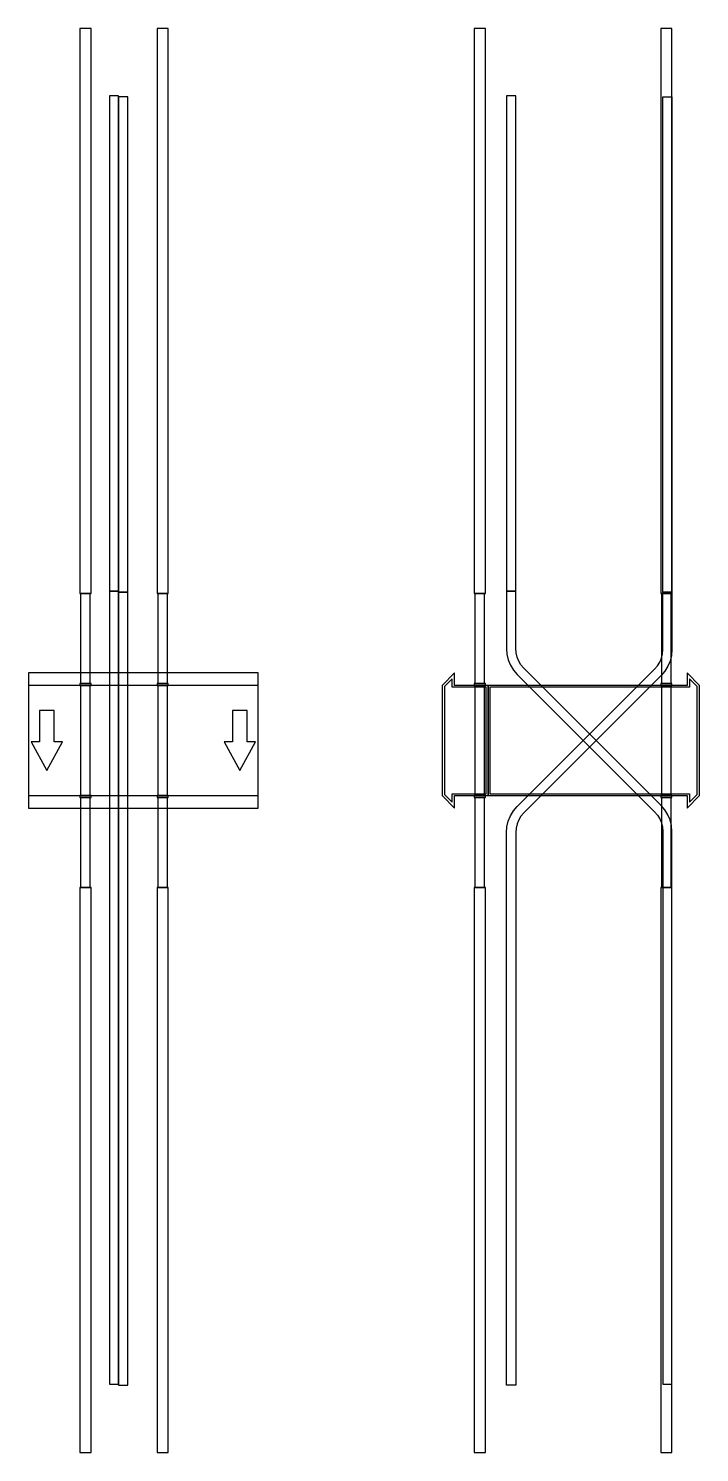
# Model space of a CAD drawing. Extents: x 0 to 730, y -775 to 775.
import ezdxf

# ---------------------------------------------------------------- set-up
doc = ezdxf.new("R2010")
doc.units = 0
doc.layers.add('Halfen', color=7, linetype='CONTINUOUS')

msp = doc.modelspace()

# ---------------------------------------------------------------- linework, layer by layer
at = {"layer": 'Halfen', "color": 7}
for points in [[(68, 160), (68, 775), (56, 775), (56, 160)], [(152, 160), (152, 775), (140, 775), (140, 160)], [(497, 160), (497, 775), (485, 775), (485, 160)], [(700, 160), (700, 775), (688, 775), (688, 160)], [(98, 162.71), (98, 701.71), (88, 701.71), (88, 162.71)], [(108, 161.497), (108, 700.497), (98, 700.497), (98, 161.497)], [(530, 162.71), (530, 701.71), (520, 701.71), (520, 162.71)], [(690, 161.497), (690, 700.497), (700, 700.497), (700, 161.497)], [(67.25, 62), (67.25, 160), (56.75, 160), (56.75, 62)], [(98, -700.497), (98, 162.71), (88, 162.71), (88, -700.497)], [(108, -701.71), (108, 161.497), (98, 161.497), (98, -701.71)], [(151.25, 62), (151.25, 160), (140.75, 160), (140.75, 62)], [(496.25, 62), (496.25, 160), (485.75, 160), (485.75, 62)], [(700, -700.497), (700, -98.891), (699.508, -92.633), (698.042, -86.53), (695.64, -80.731), (692.361, -75.379), (688.284, -70.607), (538.787, 78.891), (535.729, 82.471), (533.27, 86.484), (531.468, 90.834), (530.369, 95.411), (530, 100.104), (530, 162.71), (520, 162.71), (520, 100.104), (520.492, 93.847), (521.958, 87.743), (524.36, 81.944), (527.639, 76.593), (531.716, 71.82), (681.213, -77.678), (684.271, -81.257), (686.73, -85.271), (688.532, -89.62), (689.631, -94.198), (690, -98.891), (690, -700.497)], [(520, -701.71), (520, -100.104), (520.492, -93.847), (521.958, -87.743), (524.36, -81.944), (527.639, -76.593), (531.716, -71.82), (681.213, 77.678), (684.271, 81.257), (686.73, 85.271), (688.532, 89.62), (689.631, 94.198), (690, 98.891), (690, 161.497), (700, 161.497), (700, 98.891), (699.508, 92.634), (698.042, 86.53), (695.64, 80.731), (692.361, 75.38), (688.284, 70.607), (538.787, -78.891), (535.729, -82.47), (533.27, -86.484), (531.468, -90.833), (530.369, -95.411), (530, -100.104), (530, -701.71)], [(699.25, 62), (699.25, 160), (688.75, 160), (688.75, 62)], [(0, -73.5), (250, -73.5), (250, 73.5), (0, 73.5)], [(68, 60), (68, 62), (56, 62), (56, 60)], [(152, 60), (152, 62), (140, 62), (140, 60)], [(500, -60), (500, 60), (463.5, 60), (463.5, 73.5), (450, 60), (450, -60), (463.5, -73.5), (463.5, -60)], [(498, -58), (498, 58), (461, 58), (461, 67.25), (452.5, 58.75), (452.5, -58.75), (461, -67.25), (461, -58)], [(497, 60), (497, 62), (485, 62), (485, 60)], [(730, -60), (730, 60), (716.5, 73.5), (716.5, 60), (500, 60), (500, -60), (716.5, -60), (716.5, -73.5)], [(727.5, -58.75), (727.5, 58.75), (719, 67.25), (719, 58), (502, 58), (502, -58), (719, -58), (719, -67.25)], [(700, 60), (700, 62), (688, 62), (688, 60)], [(0, -60), (250, -60), (250, 60), (0, 60)], [(67.25, -60), (67.25, 60), (56.75, 60), (56.75, -60)], [(151.25, -60), (151.25, 60), (140.75, 60), (140.75, -60)], [(496.25, -60), (496.25, 60), (485.75, 60), (485.75, -60)], [(699.25, -60), (699.25, 60), (688.75, 60), (688.75, -60)], [(20, -32.5), (37, -1.5), (28, -1.5), (28, 32.5), (12, 32.5), (12, -1.5), (3, -1.5)], [(230, -32.5), (247, -1.5), (238, -1.5), (238, 32.5), (222, 32.5), (222, -1.5), (213, -1.5)], [(68, -62), (68, -60), (56, -60), (56, -62)], [(67.25, -160), (67.25, -62), (56.75, -62), (56.75, -160)], [(152, -62), (152, -60), (140, -60), (140, -62)], [(151.25, -160), (151.25, -62), (140.75, -62), (140.75, -160)], [(497, -62), (497, -60), (485, -60), (485, -62)], [(496.25, -160), (496.25, -62), (485.75, -62), (485.75, -160)], [(700, -62), (700, -60), (688, -60), (688, -62)], [(699.25, -160), (699.25, -62), (688.75, -62), (688.75, -160)], [(68, -775), (68, -160), (56, -160), (56, -775)], [(152, -775), (152, -160), (140, -160), (140, -775)], [(497, -775), (497, -160), (485, -160), (485, -775)], [(700, -775), (700, -160), (688, -160), (688, -775)]]:
    msp.add_lwpolyline(points, close=True, dxfattribs=at)

doc.saveas('drawing.dxf')
